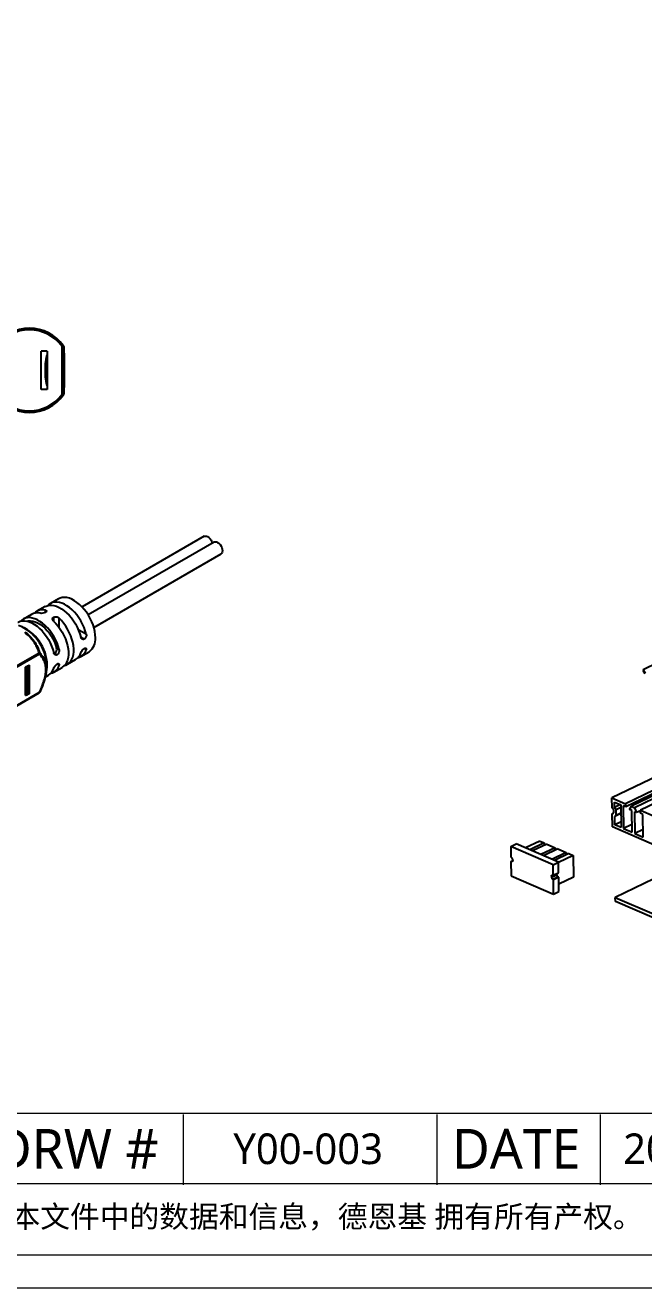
# Model space of a CAD drawing. Header units: millimetres. Extents: x 978 to 1917, y -47 to 489.
# Drawn here: x 1208.4 to 1289.3, y -46.7 to 118.5 of the extents above; entities that cross this region are included whole.
import ezdxf

# ---------------------------------------------------------------- set-up
doc = ezdxf.new("R2010")
doc.units = ezdxf.units.MM
doc.layers.get('0').update_dxf_attribs({"color": 8, "lineweight": 30})
doc.layers.get('Defpoints').update_dxf_attribs({"color": 6, "lineweight": 9})
doc.layers.add('SolidLine', color=7, linetype='Continuous', lineweight=30)
doc.styles.add('微软雅黑-Light', font='')
doc.styles.get('微软雅黑-Light').set_extended_font_data('Microsoft YaHei Light')

msp = doc.modelspace()

# ---------------------------------------------------------------- linework, layer by layer
at = {"color": 7, "linetype": 'Continuous', "lineweight": 25}
for p, q in [((1213.375, 76.554), (1213.212, 76.437)), ((1213.212, 70.24), (1213.212, 76.437)), ((1213.412, 76.437), (1213.212, 76.437)), ((1213.412, 76.437), (1213.412, 70.24)), ((1210.477, 70.838), (1210.477, 75.838)), ((1211.227, 75.838), (1210.477, 75.838)), ((1211.227, 75.838), (1211.227, 75.405)), ((1211.227, 75.405), (1211.227, 71.271)), ((1213.525, 75.588), (1213.412, 75.588)), ((1213.525, 71.088), (1213.525, 75.588)), ((1211.227, 71.271), (1211.227, 70.838)), ((1213.525, 71.088), (1213.412, 71.088)), ((1211.227, 70.838), (1210.477, 70.838)), ((1213.212, 70.24), (1213.375, 70.123)), ((1213.412, 70.24), (1213.212, 70.24)), ((1231.798, 51.62), (1215.799, 42.384)), ((1233.089, 50.875), (1216.595, 41.353)), ((1217.344, 39.707), (1233.989, 49.316)), ((1212.727, 43.445), (1211.666, 42.832)), ((1209.191, 41.404), (1208.13, 40.791)), ((1210.959, 42.424), (1209.898, 41.812)), ((1204.088, 32.862), (1210.182, 36.38)), ((1212.48, 36.992), (1212.817, 36.797)), ((1215.666, 35.904), (1216.726, 36.516)), ((1210.239, 36.216), (1204.145, 32.698)), ((1208.684, 34.656), (1208.889, 34.774)), ((1208.91, 31.056), (1208.91, 34.73)), ((1212.555, 36.132), (1212.23, 36.319)), ((1213.898, 34.884), (1214.959, 35.496)), ((1208.401, 34.492), (1208.607, 34.611)), ((1208.401, 30.818), (1208.401, 34.492)), ((1208.627, 30.893), (1208.627, 34.567)), ((1208.684, 30.981), (1208.684, 34.656)), ((1210.983, 33.201), (1211.423, 33.455)), ((1211.081, 33.672), (1211.15, 34.141)), ((1212.13, 33.863), (1213.191, 34.475)), ((1204.104, 27.607), (1210.197, 31.124)), ((1204.145, 27.698), (1210.239, 31.216))]:
    msp.add_line(p, q, dxfattribs=at)
at = {"color": 8, "linetype": 'Continuous', "lineweight": 25}
for p, q in [((1211.014, 41.658), (1211.014, 41.961)), ((1212.075, 41.046), (1212.075, 40.532)), ((1212.782, 40.94), (1212.782, 39.722)), ((1215.297, 39.447), (1216.353, 38.838)), ((1215.646, 38.43), (1216.091, 38.173)), ((1216.353, 36.797), (1216.09, 36.948)), ((1212.817, 34.756), (1212.555, 34.907))]:
    msp.add_line(p, q, dxfattribs=at)
at = {"color": 7, "linetype": 'Continuous', "lineweight": 25, "flags": 128}
for points in [[(1231.798, 51.62), (1231.924, 51.66), (1232.076, 51.647), (1232.238, 51.581), (1232.402, 51.464), (1232.555, 51.306), (1232.688, 51.117), (1232.791, 50.91), (1232.848, 50.736)], [(1233.089, 50.875), (1233.098, 50.88), (1233.231, 50.916), (1233.384, 50.897), (1233.548, 50.825), (1233.711, 50.703), (1233.862, 50.541), (1233.992, 50.35), (1234.091, 50.141), (1234.154, 49.929), (1234.175, 49.728), (1234.154, 49.552), (1234.091, 49.412), (1233.992, 49.318), (1233.989, 49.316)], [(1216.353, 38.838), (1216.228, 39.272), (1216.067, 39.707), (1215.873, 40.137), (1215.646, 40.557), (1215.392, 40.96), (1215.113, 41.339), (1214.813, 41.691), (1214.497, 42.01), (1214.169, 42.292), (1213.834, 42.531), (1213.497, 42.726), (1213.162, 42.873), (1212.834, 42.97), (1212.519, 43.016), (1212.219, 43.01), (1211.94, 42.952), (1211.685, 42.843), (1211.459, 42.685), (1211.344, 42.574)], [(1217.555, 38.348), (1217.535, 38.746), (1217.476, 39.161), (1217.378, 39.587), (1217.243, 40.019), (1217.072, 40.451), (1216.869, 40.876), (1216.636, 41.288), (1216.375, 41.682), (1216.092, 42.053), (1215.789, 42.394), (1215.472, 42.701), (1215.144, 42.97), (1214.81, 43.197), (1214.475, 43.379), (1214.144, 43.513), (1213.821, 43.598), (1213.51, 43.631), (1213.217, 43.614), (1212.944, 43.546), (1212.727, 43.445)], [(1210.959, 42.424), (1210.978, 42.435), (1211.233, 42.544), (1211.512, 42.602), (1211.811, 42.608), (1212.127, 42.562), (1212.455, 42.465), (1212.79, 42.318), (1213.127, 42.123), (1213.462, 41.883), (1213.79, 41.602), (1214.106, 41.283), (1214.406, 40.931), (1214.685, 40.551), (1214.939, 40.149), (1215.165, 39.729), (1215.36, 39.299), (1215.521, 38.864), (1215.645, 38.43)], [(1207.423, 40.383), (1207.443, 40.394), (1207.697, 40.503), (1207.976, 40.561), (1208.276, 40.567), (1208.592, 40.521), (1208.92, 40.424), (1209.255, 40.277), (1209.592, 40.082), (1209.927, 39.842), (1210.255, 39.561), (1210.57, 39.242), (1210.87, 38.89), (1211.149, 38.51), (1211.404, 38.108), (1211.63, 37.688), (1211.825, 37.258), (1211.986, 36.823), (1212.11, 36.389)], [(1212.817, 36.797), (1212.693, 37.231), (1212.532, 37.666), (1212.337, 38.096), (1212.111, 38.516), (1211.856, 38.918), (1211.577, 39.298), (1211.278, 39.65), (1210.962, 39.969), (1210.634, 40.251), (1210.299, 40.49), (1209.962, 40.685), (1209.627, 40.832), (1209.299, 40.929), (1208.983, 40.975), (1208.683, 40.969), (1208.404, 40.911), (1208.15, 40.802), (1207.924, 40.644), (1207.808, 40.533)], [(1208.62, 40.514), (1208.768, 40.548), (1209.047, 40.568), (1209.344, 40.534), (1209.653, 40.449), (1209.97, 40.312), (1210.29, 40.128), (1210.607, 39.898), (1210.917, 39.626), (1211.213, 39.317), (1211.493, 38.976), (1211.75, 38.608), (1211.98, 38.219), (1212.181, 37.815), (1212.348, 37.404), (1212.48, 36.992)], [(1212.075, 40.532), (1212.388, 40.207), (1212.685, 39.85), (1212.96, 39.466), (1213.21, 39.061), (1213.432, 38.639), (1213.621, 38.207), (1213.776, 37.772), (1213.894, 37.339), (1213.974, 36.914), (1214.014, 36.504), (1214.014, 36.115), (1213.974, 35.751), (1213.894, 35.419), (1213.776, 35.122), (1213.621, 34.866), (1213.432, 34.653), (1213.21, 34.487), (1213.191, 34.475)], [(1213.513, 34.734), (1213.667, 34.778), (1213.917, 34.895), (1214.139, 35.061), (1214.328, 35.274), (1214.483, 35.53), (1214.602, 35.827), (1214.681, 36.16), (1214.721, 36.523), (1214.721, 36.913), (1214.681, 37.323), (1214.602, 37.747), (1214.483, 38.18), (1214.328, 38.616), (1214.139, 39.047), (1213.917, 39.469), (1213.667, 39.875), (1213.392, 40.259), (1213.096, 40.615), (1212.782, 40.94)], [(1208.889, 34.774), (1208.907, 34.748), (1208.909, 34.719), (1208.895, 34.692), (1208.866, 34.669), (1208.826, 34.653), (1208.779, 34.645), (1208.73, 34.646), (1208.684, 34.656)], [(1208.607, 34.611), (1208.624, 34.585), (1208.626, 34.556), (1208.612, 34.529), (1208.583, 34.506), (1208.543, 34.489), (1208.496, 34.481), (1208.447, 34.482), (1208.401, 34.492)], [(1211.15, 34.141), (1211.164, 34.253), (1211.184, 34.632)], [(1208.627, 30.893), (1208.626, 30.882), (1208.612, 30.855), (1208.583, 30.831), (1208.543, 30.815), (1208.496, 30.807), (1208.447, 30.808), (1208.401, 30.818)], [(1208.91, 31.056), (1208.909, 31.045), (1208.895, 31.018), (1208.866, 30.995), (1208.826, 30.978), (1208.779, 30.97), (1208.73, 30.971), (1208.684, 30.981)]]:
    msp.add_lwpolyline(points, dxfattribs=at)
at = {"color": 8, "linetype": 'Continuous', "lineweight": 25, "flags": 128}
msp.add_lwpolyline([(1210.239, 31.216), (1210.251, 31.214), (1210.261, 31.212), (1210.269, 31.212), (1210.275, 31.213), (1210.279, 31.214), (1210.28, 31.216)], dxfattribs=at)
at = {"color": 7, "linetype": 'Continuous', "lineweight": 25}
for centre, radius, start, end in [((1208.912, 73.338), 5.5, 35.77483, 144.22517), ((1208.912, 73.338), 5.3, 35.77483, 144.22517), ((1213.212, 76.437), 0.2, 0, 35.77483), ((1208.912, 73.338), 5.5, 215.77483, 324.22517), ((1208.912, 73.338), 5.3, 215.77483, 324.22517), ((1213.212, 70.24), 0.2, 324.22517, 0), ((1209.945, 40.011), 1.584, 76.76677, 118.4076), ((1210.647, 40.516), 1.49, 75.71645, 135.91151), ((1205.21, 34.457), 5.977, 1.68267, 63.45584), ((1215.51, 38.17), 2.052, 306.33201, 4.98017), ((1210.215, 36.217), 0.166, 68.24518, 101.51913), ((1209.939, 36.204), 0.3, 2.37351, 36.00449), ((1210.084, 36.336), 0.195, 322.23136, 10.58529), ((1214.129, 36.845), 1.584, 301.58908, 343.24035), ((1214.918, 37.2), 1.49, 284.08504, 344.29173), ((1211.382, 35.159), 1.49, 284.08504, 344.29173), ((1210.593, 34.804), 1.584, 301.58908, 343.24035), ((1210.097, 31.298), 0.2, 299.99731, 335.90817), ((1210.27, 31.218), 0.00995, 347.06322, 51.77078)]:
    msp.add_arc(centre, radius, start, end, dxfattribs=at)
at = {"color": 8, "linetype": 'Continuous', "lineweight": 25}
for centre, radius, start, end in [((1205.624, 34.659), 5.619, 0.45667, 70.49429), ((1208.372, 34.658), 2.87, 341.25455, 0.91511), ((1210.136, 31.207), 0.103, 306.41502, 4.89716)]:
    msp.add_arc(centre, radius, start, end, dxfattribs=at)
at = {"color": 7, "linetype": 'Continuous', "lineweight": 25}
msp.add_ellipse((1211.666, 73.338), major_axis=(0, 2.636), ratio=0.2679492, start_param=0.6695757, end_param=2.472017, dxfattribs=at)
for points, knots in [([(1211.014, 41.658), (1210.919, 41.603), (1210.786, 41.565), (1210.525, 41.531), (1210.397, 41.535), (1210.307, 41.552)], [0, 0, 0, 0, 0.5, 0.5, 1, 1, 1, 1]), ([(1211.014, 41.961), (1211.104, 41.943), (1211.159, 41.898), (1211.162, 41.781), (1211.109, 41.713), (1211.014, 41.658)], [0, 0, 0, 0, 0.5, 0.5, 1, 1, 1, 1]), ([(1212.075, 40.532), (1211.985, 40.618), (1211.93, 40.719), (1211.927, 40.906), (1211.98, 40.991), (1212.075, 41.046)], [0, 0, 0, 0, 0.5, 0.5, 1, 1, 1, 1]), ([(1212.075, 41.046), (1212.17, 41.101), (1212.303, 41.123), (1212.565, 41.086), (1212.692, 41.026), (1212.782, 40.94)], [0, 0, 0, 0, 0.5, 0.5, 1, 1, 1, 1]), ([(1210.182, 36.38), (1210.1, 36.636), (1210.002, 36.889), (1209.765, 37.378), (1209.627, 37.616), (1209.142, 38.306), (1208.747, 38.703), (1208.306, 39.053)], [0, 0, 0, 0, 0.25, 0.25, 0.5, 0.5, 1, 1, 1, 1]), ([(1208.347, 39.122), (1208.798, 38.762), (1209.201, 38.356), (1209.699, 37.648), (1209.844, 37.4), (1210.09, 36.895), (1210.192, 36.635), (1210.276, 36.372)], [0, 0, 0, 0, 0.5, 0.5, 0.75, 0.75, 1, 1, 1, 1]), ([(1216.091, 38.173), (1215.995, 38.118), (1215.896, 38.115), (1215.736, 38.21), (1215.675, 38.308), (1215.645, 38.43)], [0, 0, 0, 0, 0.5, 0.5, 1, 1, 1, 1]), ([(1216.353, 38.838), (1216.382, 38.717), (1216.37, 38.577), (1216.271, 38.332), (1216.186, 38.228), (1216.091, 38.173)], [0, 0, 0, 0, 0.5, 0.5, 1, 1, 1, 1]), ([(1212.555, 36.132), (1212.46, 36.077), (1212.36, 36.074), (1212.2, 36.169), (1212.14, 36.267), (1212.11, 36.389)], [0, 0, 0, 0, 0.5, 0.5, 1, 1, 1, 1]), ([(1212.23, 36.319), (1212.325, 36.374), (1212.411, 36.479), (1212.505, 36.728), (1212.513, 36.869), (1212.48, 36.992)], [0, 0, 0, 0, 0.5, 0.5, 1, 1, 1, 1]), ([(1212.817, 36.797), (1212.847, 36.675), (1212.835, 36.536), (1212.736, 36.291), (1212.65, 36.187), (1212.555, 36.132)], [0, 0, 0, 0, 0.5, 0.5, 1, 1, 1, 1]), ([(1215.645, 36.388), (1215.675, 36.475), (1215.735, 36.587), (1215.896, 36.797), (1215.995, 36.893), (1216.091, 36.948)], [0, 0, 0, 0, 0.5, 0.5, 1, 1, 1, 1]), ([(1216.091, 36.948), (1216.186, 37.003), (1216.271, 37.014), (1216.37, 36.954), (1216.382, 36.884), (1216.353, 36.797)], [0, 0, 0, 0, 0.5, 0.5, 1, 1, 1, 1]), ([(1210.239, 31.216), (1210.463, 31.718), (1210.665, 32.221), (1210.895, 32.98), (1210.958, 33.234), (1211.045, 33.724), (1211.069, 33.963), (1211.069, 34.421), (1211.046, 34.635), (1210.959, 35.026), (1210.897, 35.204), (1210.667, 35.701), (1210.464, 35.973), (1210.239, 36.216)], [0, 0, 0, 0, 0.25, 0.25, 0.375, 0.375, 0.5, 0.5, 0.625, 0.625, 0.75, 0.75, 1, 1, 1, 1]), ([(1210.953, 35.26), (1210.977, 35.199), (1211.063, 34.984), (1211.116, 34.631), (1211.134, 34.152), (1211.091, 33.649), (1210.938, 32.943), (1210.668, 32.126), (1210.408, 31.528), (1210.276, 31.226)], [0, 0, 0, 0, 0.0605158, 0.2150185, 0.2945987, 0.4371331, 0.5837096, 0.7898145, 1, 1, 1, 1]), ([(1212.11, 34.347), (1212.14, 34.434), (1212.2, 34.546), (1212.36, 34.756), (1212.46, 34.852), (1212.555, 34.907)], [0, 0, 0, 0, 0.5, 0.5, 1, 1, 1, 1]), ([(1212.145, 36.287), (1212.15, 36.287), (1212.179, 36.289), (1212.207, 36.305), (1212.23, 36.319)], [0, 0, 0, 0, 0.184946, 1, 1, 1, 1]), ([(1212.555, 34.907), (1212.65, 34.962), (1212.736, 34.973), (1212.835, 34.913), (1212.847, 34.843), (1212.817, 34.756)], [0, 0, 0, 0, 0.5, 0.5, 1, 1, 1, 1])]:
    msp.add_open_spline(points, degree=3, knots=knots, dxfattribs=at)
at = {"color": 8, "linetype": 'Continuous', "lineweight": 25}
msp.add_open_spline([(1210.276, 36.372), (1210.382, 36.246), (1210.594, 35.994), (1210.826, 35.625), (1210.92, 35.354), (1210.953, 35.26)], degree=3, knots=[0, 0, 0, 0, 0.3931491, 0.7896541, 1, 1, 1, 1], dxfattribs=at)
at = {"layer": 'Defpoints'}
for p, q in [((1003.22, -23.873), (1445.975, -23.873)), ((1229.015, -24.057), (1229.015, -33.221)), ((1262.223, -24.057), (1262.223, -33.221)), ((1283.607, -24.057), (1283.607, -33.221)), ((1445.975, -33.13), (1072.641, -33.13))]:
    msp.add_line(p, q, dxfattribs=at)
for points in [[(1450.34, -46.706), (1450.34, 271.894), (998.9, 271.894), (998.9, -46.706)], [(1446.02, -42.386), (1446.02, 267.574), (1003.22, 267.574), (1003.22, -42.386)]]:
    msp.add_lwpolyline(points, close=True, dxfattribs=at)
at = {"layer": 'SolidLine', "color": 7, "linetype": 'Continuous', "lineweight": 25}
for p, q in [((1386.946, 81.324), (1289.218, 34.167)), ((1388.447, 67.238), (1285.134, 17.387)), ((1390.236, 66.465), (1286.924, 16.614)), ((1390.988, 66.14), (1287.676, 16.289)), ((1390.243, 66.065), (1286.931, 16.214)), ((1391.417, 65.955), (1288.105, 16.104)), ((1392.169, 65.63), (1288.857, 15.779)), ((1388.886, 54.231), (1285.574, 4.38)), ((1289.218, 34.167), (1289.169, 34.126)), ((1289.169, 34.126), (1289.44, 33.682)), ((1289.218, 34.167), (1289.489, 33.723)), ((1285.157, 16.097), (1285.134, 17.387)), ((1285.134, 17.387), (1286.924, 16.614)), ((1285.464, 16.848), (1286.287, 16.492)), ((1285.476, 16.145), (1285.464, 16.848)), ((1286.924, 16.614), (1286.931, 16.214)), ((1285.376, 15.781), (1285.157, 16.097)), ((1285.171, 15.297), (1285.382, 15.428)), ((1285.2, 13.607), (1285.171, 15.297)), ((1285.382, 15.428), (1285.376, 15.781)), ((1286.238, 16.513), (1285.476, 16.145)), ((1285.694, 15.828), (1285.476, 16.145)), ((1286.306, 15.362), (1285.496, 14.971)), ((1285.496, 14.971), (1285.707, 15.102)), ((1285.515, 13.868), (1285.496, 14.971)), ((1286.293, 16.117), (1285.694, 15.828)), ((1285.707, 15.102), (1285.694, 15.828)), ((1286.306, 15.391), (1285.707, 15.102)), ((1286.287, 16.492), (1286.339, 13.513)), ((1286.931, 16.214), (1286.609, 16.353)), ((1286.609, 16.353), (1286.661, 13.374)), ((1287.452, 15.856), (1287.676, 16.289)), ((1287.721, 15.74), (1287.452, 15.856)), ((1287.676, 16.289), (1288.105, 16.104)), ((1287.77, 12.894), (1287.721, 15.74)), ((1288.347, 15.47), (1288.079, 15.586)), ((1288.079, 15.586), (1288.128, 12.74)), ((1288.105, 16.104), (1288.347, 15.47)), ((1288.858, 15.716), (1288.347, 15.47)), ((1288.857, 15.779), (1290.647, 15.006)), ((1288.864, 15.379), (1288.857, 15.779)), ((1289.186, 15.24), (1288.864, 15.379)), ((1289.238, 12.26), (1289.186, 15.24)), ((1290.712, 11.226), (1285.2, 13.607)), ((1286.326, 14.259), (1285.515, 13.868)), ((1286.339, 13.513), (1285.515, 13.868)), ((1287.753, 13.901), (1286.661, 13.374)), ((1286.661, 13.374), (1287.77, 12.894)), ((1289.22, 13.267), (1288.128, 12.74)), ((1275.699, 11.75), (1273.813, 10.84)), ((1275.699, 11.75), (1276.272, 11.502)), ((1288.128, 12.74), (1289.238, 12.26)), ((1271.887, 11.033), (1272.585, 11.37)), ((1277.435, 8.637), (1271.887, 11.033)), ((1271.887, 11.033), (1271.911, 9.655)), ((1278.133, 8.974), (1272.585, 11.37)), ((1276.272, 11.502), (1274.386, 10.592)), ((1276.612, 11.355), (1274.726, 10.446)), ((1277.721, 10.876), (1275.836, 9.966)), ((1278.043, 10.737), (1276.158, 9.827)), ((1276.272, 11.502), (1276.277, 11.194)), ((1276.612, 11.355), (1277.721, 10.876)), ((1279.153, 10.258), (1277.267, 9.348)), ((1279.493, 10.111), (1277.607, 9.201)), ((1277.721, 10.876), (1277.726, 10.584)), ((1278.043, 10.737), (1279.153, 10.258)), ((1279.153, 10.258), (1279.158, 9.949)), ((1279.493, 10.111), (1280.066, 9.863)), ((1271.965, 9.632), (1271.911, 9.655)), ((1271.921, 9.077), (1272.15, 9.187)), ((1271.921, 9.077), (1271.954, 7.209)), ((1271.921, 9.077), (1271.975, 9.054)), ((1272.15, 9.199), (1272.148, 9.332)), ((1277.435, 8.637), (1278.133, 8.974)), ((1277.459, 7.259), (1277.435, 8.637)), ((1278.157, 7.595), (1278.133, 8.974)), ((1280.066, 9.863), (1278.134, 8.931)), ((1280.066, 9.863), (1280.115, 7.018)), ((1271.954, 7.209), (1277.502, 4.813)), ((1277.928, 7.474), (1277.23, 7.137)), ((1277.23, 7.137), (1277.233, 7.003)), ((1277.233, 7.003), (1277.931, 7.34)), ((1277.459, 7.259), (1277.406, 7.282)), ((1278.114, 7.04), (1277.416, 6.704)), ((1277.416, 6.704), (1277.469, 6.68)), ((1277.459, 7.259), (1278.157, 7.595)), ((1278.167, 7.017), (1277.469, 6.68)), ((1277.502, 4.813), (1277.469, 6.68)), ((1277.928, 7.485), (1277.928, 7.474)), ((1277.931, 7.34), (1277.928, 7.474)), ((1278.167, 7.017), (1278.114, 7.04)), ((1278.2, 5.15), (1278.167, 7.017)), ((1280.115, 7.018), (1278.184, 6.085)), ((1277.502, 4.813), (1278.2, 5.15)), ((1285.583, 3.846), (1285.574, 4.38)), ((1285.574, 4.38), (1290.657, 2.184)), ((1290.666, 1.651), (1285.583, 3.846))]:
    msp.add_line(p, q, dxfattribs=at)
at = {"layer": 'SolidLine', "color": 8, "linetype": 'Continuous', "lineweight": 25}
msp.add_line((1271.975, 9.054), (1272.143, 9.135), dxfattribs=at)
at = {"layer": 'SolidLine', "color": 7, "linetype": 'Continuous', "lineweight": 25, "flags": 128}
for points in [[(1272.15, 9.199), (1272.147, 9.157), (1272.138, 9.12), (1272.122, 9.088), (1272.1, 9.064), (1272.074, 9.048), (1272.043, 9.041), (1272.01, 9.043), (1271.975, 9.054)], [(1277.23, 7.137), (1277.233, 7.179), (1277.243, 7.216), (1277.258, 7.247), (1277.28, 7.271), (1277.307, 7.287), (1277.337, 7.294), (1277.371, 7.293), (1277.406, 7.282)]]:
    msp.add_lwpolyline(points, dxfattribs=at)
at = {"layer": 'SolidLine', "color": 7, "linetype": 'Continuous', "lineweight": 25}
for centre, start, end in [((1271.799, 9.325), 1.1456, 61.63636), ((1277.581, 7.01), 181.14524, 241.63699), ((1278.279, 7.347), 181.14524, 241.63699)]:
    msp.add_arc(centre, 0.348, start, end, dxfattribs=at)

# ---------------------------------------------------------------- texts
at = {"layer": 'Defpoints', "style": '微软雅黑-Light'}
for s, p in [('DRW #', (1204.282, -31.126)), ('DATE', (1264.219, -31.126))]:
    msp.add_text(s, height=5.1933, dxfattribs=at).set_placement(p)
for s, insert, char_height, width, attachment_point in [('Y00-003', (1235.596, -26.517), 4.0095, 25.25771, 1), ('2023-03-21', (1286.604, -26.517), 4.0095, 25.55911, 1), ('除非事先得到权利人的书面批准，否则不允许以任何形式复制或向第三方披露本文件中的数据和信息，德恩基 拥有所有产权。 info@dengtec.com', (1074.086, -37.873), 2.854, 372.68416, 4)]:
    msp.add_mtext(s, dxfattribs=dict(at, insert=insert, char_height=char_height, width=width, attachment_point=attachment_point))

doc.saveas('drawing.dxf')
